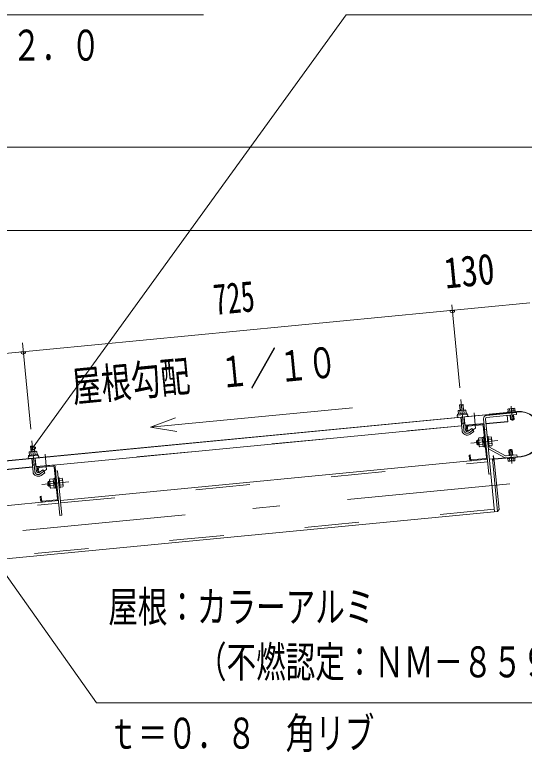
# Model space of a CAD drawing. Units: millimetres, scale not verified. Extents: x -31547 to 31550, y -14700 to 14700.
# Drawn here: x 25304 to 28304, y 7121 to 11466 of the extents above; entities that cross this region are included whole.
import ezdxf
from ezdxf.enums import TextEntityAlignment as Align

# ---------------------------------------------------------------- set-up
doc = ezdxf.new("R2010")
doc.units = ezdxf.units.MM
doc.header["$LTSCALE"] = 80
doc.linetypes.add('USER2', pattern=[10, 4, -6])
doc.linetypes.add('USER3', pattern=[24, 12, -5, 2, -5])
for name, color, linetype, lineweight in [('0-6_2-02BOLD', 7, 'Continuous', 18), ('0-7_2-12HIDDEN', 3, 'USER2', 18), ('0-8_2-22CENTER', 3, 'USER3', 18), ('0-9_2-42THIN', 4, 'Continuous', 18), ('0-A_2-52DIM', 3, 'Continuous', 18)]:
    doc.layers.add(name, color=color, linetype=linetype, lineweight=lineweight)
doc.styles.add('ＭＳ ゴシック', font='')
doc.styles.get('ＭＳ ゴシック').set_extended_font_data('MS Gothic')

msp = doc.modelspace()

# ---------------------------------------------------------------- linework, layer by layer
at = {"layer": '0-6_2-02BOLD'}
for p, q in [((27943.94, 9167.53), (27923.04, 9165.51)), ((22766.64, 8598.56), (28259.69, 9127.48)), ((27925.31, 9132.98), (27927.03, 9115.13)), ((27949.65, 9117.31), (27947.93, 9135.15)), ((28218.62, 9130.92), (28217.46, 9143.09)), ((28238.74, 9132.83), (28237.57, 9145.01)), ((28239.84, 9125.56), (28240.32, 9120.5)), ((28201.68, 9120.14), (22766.82, 8596.82)), ((27929.93, 9093.97), (27937.33, 9017.1)), ((27958.24, 9019.12), (27950.83, 9095.98)), ((28128.35, 8537.81), (28075.53, 9086.36)), ((28075.54, 9086.35), (28091.01, 8925.66)), ((28202, 9116.81), (28201.5, 9121.87)), ((28219.41, 9118.49), (28218.93, 9123.55)), ((28222.88, 9082.1), (28220.47, 9107.34)), ((25429.89, 8802.25), (27934.8, 9043.45)), ((27933.55, 9056.39), (27954.45, 9058.41)), ((27955.7, 9045.47), (28067.19, 9056.2)), ((27974.35, 9041.63), (28056.57, 9049.55)), ((28062.68, 9044.52), (28080.66, 8857.77)), ((27969.31, 9035.52), (27971.6, 9011.83)), ((28007.13, 9011.27), (27984.91, 8995.42)), ((28081.68, 9022.43), (28070.54, 9021.36)), ((28031.01, 8931.58), (28028.33, 8959.44)), ((28058.02, 8961.43), (28037.8, 8959.49)), ((28058.61, 8955.33), (28066.25, 8949.04)), ((28109.59, 8966.4), (28092.86, 8964.79)), ((28040.31, 8933.34), (28060.53, 8935.29)), ((28066.92, 8942.07), (28059.27, 8948.36)), ((28187.13, 8858.25), (28092.62, 8908.91)), ((28094.3, 8920.71), (28192.42, 8868.13)), ((28095.38, 8938.64), (28112.11, 8940.25)), ((25399.49, 8889.77), (25401.21, 8871.92)), ((25423.83, 8874.1), (25422.12, 8891.95)), ((28123.76, 8852.08), (28122.25, 8867.76)), ((28285.06, 8864.1), (28127.58, 8848.93)), ((25404.12, 8850.75), (25411.51, 8773.89)), ((25432.42, 8775.9), (25425.02, 8852.77)), ((28087.32, 8847.16), (25572.64, 8605.03)), ((28075.63, 8851.66), (27993.41, 8843.75)), ((28127.75, 8847.2), (28285.22, 8862.35)), ((28218.68, 8838.04), (28217.52, 8850.22)), ((28237.63, 8852.13), (28238.79, 8839.96)), ((22904.07, 8559.04), (25408.98, 8800.24)), ((25407.74, 8813.17), (25428.64, 8815.19)), ((25443.5, 8792.31), (25445.78, 8768.62)), ((25448.54, 8798.41), (25530.75, 8806.34)), ((25536.87, 8801.3), (25554.85, 8614.56)), ((25555.86, 8779.21), (25544.72, 8778.14)), ((25481.31, 8768.06), (25459.09, 8752.21)), ((25509.48, 8716.9), (25502.51, 8716.23)), ((25532.2, 8718.22), (25511.98, 8716.28)), ((25514.5, 8690.13), (25534.72, 8692.07)), ((25532.79, 8712.12), (25540.43, 8705.82)), ((25541.1, 8698.85), (25533.46, 8705.15)), ((25583.77, 8723.19), (25567.04, 8721.58)), ((25569.56, 8695.43), (25586.29, 8697.04)), ((25505.19, 8688.36), (25512.16, 8689.04)), ((25536.08, 8677.98), (25543.05, 8678.65)), ((25543.28, 8676.2), (25548.86, 8676.74)), ((25561.5, 8603.95), (23046.82, 8361.82)), ((25549.81, 8608.45), (25467.59, 8600.54))]:
    msp.add_line(p, q, dxfattribs=at)
for points in [[(27946.9, 9136.83), (27943.94, 9167.53), (27942.03, 9169.1), (27924.62, 9167.43), (27923.04, 9165.51), (27926, 9134.81)], [(27915.71, 9114.05), (27914, 9131.89), (27916.86, 9133.93), (27956.05, 9137.71), (27959.25, 9136.25), (27960.97, 9118.41)], [(28259.53, 9129.22), (28096.83, 9113.55), (28096.99, 9111.81)], [(28210.27, 9144.18), (28207.4, 9142.14), (28208.55, 9129.96)], [(28210.27, 9144.18), (28244.42, 9147.44), (28247.63, 9145.98), (28248.79, 9133.79)], [(28064.39, 9085.29), (28095.7, 8760.06), (28106.84, 8761.14)], [(28078.49, 9055.7), (28206.7, 9068.04), (28203.07, 9105.66)], [(28080.76, 9105.14), (28257.74, 9122.18), (28258.82, 9111.03), (28081.83, 9093.99)], [(28241.38, 9109.35), (28243.78, 9084.09), (28240.63, 9080.28), (28226.69, 9078.95), (28222.88, 9082.1), (28243.78, 9084.09)], [(27971.6, 9011.83), (27966.02, 9011.29), (27963.74, 9034.98)], [(27972.71, 9012.52), (27994.94, 9028.37), (28007.13, 9011.27)], [(28035.29, 8960.11), (28028.33, 8959.44), (28023.6, 8953.72), (28025.28, 8936.29), (28031.01, 8931.58), (28037.97, 8932.25)], [(28061.79, 8922.21), (28041.58, 8920.26), (28038.75, 8924.23), (28034.52, 8968.13), (28036.54, 8972.56), (28056.76, 8974.51)], [(28063.63, 8976.21), (28056.66, 8975.53), (28061.89, 8921.19), (28068.87, 8921.86)], [(28074.68, 8919.96), (28069.1, 8919.42), (28063.39, 8978.64), (28068.97, 8979.18)], [(28091.4, 8921.57), (28096.97, 8922.11), (28091.27, 8981.33), (28085.69, 8980.8)], [(28091.6, 8977.87), (28108.34, 8979.48), (28111.16, 8975.51), (28115.39, 8931.62), (28113.37, 8927.18), (28096.64, 8925.57)], [(25418.13, 8924.31), (25416.22, 8925.89), (25398.8, 8924.22), (25397.22, 8922.31)], [(25421.09, 8893.61), (25418.13, 8924.31), (25397.22, 8922.31), (25400.18, 8891.6)], [(25389.89, 8870.83), (25388.17, 8888.68), (25391.04, 8890.72), (25430.23, 8894.5), (25433.43, 8893.04), (25435.15, 8875.19)], [(27987.29, 8848.78), (27985.02, 8872.47), (27979.44, 8871.94), (27981.72, 8848.25)], [(28122.25, 8867.76), (28120.51, 8867.6), (28122.02, 8851.92)], [(28196.39, 8867.33), (28260.59, 8873.51), (28261.66, 8862.35), (28197.47, 8856.18)], [(28233.37, 8900.95), (28229.56, 8904.1), (28215.63, 8902.77), (28212.48, 8898.96)], [(28215.31, 8869.15), (28212.48, 8898.96), (28233.37, 8900.95), (28236.22, 8871.16)], [(22821.7, 8026.85), (28145.77, 8539.49), (28115.88, 8849.91), (28098.46, 8848.23)], [(28115.88, 8849.91), (28127.34, 8840.47), (28155.21, 8550.95), (28145.77, 8539.49)], [(28207.46, 8849.26), (28208.62, 8837.08), (28211.84, 8835.61), (28245.98, 8838.87), (28248.85, 8840.92), (28247.7, 8853.1)], [(25445.78, 8768.62), (25440.2, 8768.08), (25437.92, 8791.76)], [(25446.9, 8769.31), (25469.12, 8785.15), (25481.31, 8768.06)], [(25542.44, 8801.83), (25569.88, 8516.85), (25581.03, 8517.93), (25555.87, 8779.22)], [(25537.82, 8732.99), (25530.84, 8732.32), (25536.08, 8677.98)], [(25543.28, 8676.2), (25537.57, 8735.43), (25543.15, 8735.97)], [(25565.58, 8678.35), (25571.15, 8678.89), (25565.45, 8738.12), (25559.88, 8737.58)], [(25565.78, 8734.65), (25582.52, 8736.27), (25585.35, 8732.3), (25589.57, 8688.4), (25587.56, 8683.97), (25570.83, 8682.35)], [(25530.94, 8731.3), (25510.72, 8729.35), (25508.71, 8724.91)], [(25508.71, 8724.91), (25512.93, 8681.02), (25515.76, 8677.05), (25535.98, 8679)], [(25461.48, 8605.57), (25459.2, 8629.25), (25453.62, 8628.72), (25455.9, 8605.03)]]:
    msp.add_lwpolyline(points, dxfattribs=at)
for points in [[(28206.9, 9129.8), (28207.43, 9124.22), (28250.99, 9128.38), (28250.46, 9133.95)], [(27966.21, 9118.91), (27966.75, 9113.34), (27911, 9107.96), (27910.47, 9113.53)], [(25440.39, 8875.69), (25440.93, 8870.12), (25385.19, 8864.74), (25384.65, 8870.32)], [(28205.27, 8854.68), (28205.8, 8849.1), (28249.36, 8853.26), (28248.82, 8858.83)], [(25499.47, 8693.08), (25505.19, 8688.36), (25502.51, 8716.23), (25497.78, 8710.5)]]:
    msp.add_lwpolyline(points, close=True, dxfattribs=at)
for centre, radius, start, end in [((27920.44, 9124.17), 10.06, 61.11575, 121.11575), ((27940.06, 9098.38), 37.62, 77.91205, 113.08797), ((27954.39, 9127.44), 10.06, 69.88426, 129.88426), ((28213.04, 9136.3), 8.11, 56.9164, 95.44783), ((28230.17, 9116.16), 29.79, 75.61871, 115.27916), ((28243.2, 9139.18), 8.11, 95.44783, 133.99406), ((28272.37, 8995.78), 134.05, 275.50003, 95.50003), ((28272.37, 8995.78), 132.3, 275.50003, 95.50003), ((27915.16, 9101.33), 7, 95.49939, 275.49939), ((27963.93, 9106.03), 7, 275.5002, 95.5002), ((28082.5, 9087.02), 18.2, 95.50003, 185.50002), ((28082.5, 9087.02), 7, 95.50003, 185.50002), ((27974.89, 9036.05), 11.2, 95.49878, 185.49857), ((27974.89, 9036.05), 5.6, 95.49878, 185.4908), ((28057.11, 9043.98), 11.2, 5.5027, 95.5027), ((28057.11, 9043.98), 5.6, 5.5027, 95.5027), ((27967.38, 9019.99), 30.18, 185.5, 305.5), ((27967.38, 9019.99), 9.19, 185.5, 305.5), ((28044.76, 8966.76), 10.07, 185.50095, 226.22777), ((28073.07, 8949.69), 36.61, 164.47554, 206.52635), ((28101.37, 8972.21), 10.07, 324.77412, 5.50095), ((28076.84, 8950.06), 36.61, 344.47554, 26.52635), ((28048.54, 8927.53), 10.07, 144.77412, 185.50095), ((28097.28, 8926.27), 6.3, 226.24097, 241.79402), ((28105.15, 8932.98), 10.07, 5.50095, 46.22777), ((25389.34, 8858.12), 7, 95.49939, 275.49939), ((25394.63, 8880.96), 10.06, 61.11575, 121.11575), ((25414.24, 8855.17), 37.62, 77.91205, 113.08797), ((25428.57, 8884.22), 10.06, 69.88426, 129.88426), ((25438.11, 8862.82), 7, 275.5002, 95.5002), ((28195.72, 8874.3), 7, 241.81552, 275.50003), ((27992.87, 8849.32), 11.2, 185.49792, 275.50047), ((27992.87, 8849.32), 5.6, 185.4908, 275.50047), ((28075.09, 8857.23), 5.6, 275.51155, 5.5027), ((28075.09, 8857.23), 11.2, 275.51155, 5.5027), ((28127.24, 8852.42), 5.25, 185.50003, 275.50003), ((28127.24, 8852.42), 3.5, 185.50003, 275.50003), ((28195.72, 8874.3), 18.2, 241.8121, 275.50003), ((28213.05, 8843.87), 8.11, 275.44783, 313.99406), ((28226.08, 8866.89), 29.79, 255.61871, 295.27916), ((28243.21, 8846.75), 8.11, 236.9164, 275.44783), ((25449.07, 8792.84), 11.2, 95.49878, 185.49857), ((25449.07, 8792.84), 5.6, 95.49878, 185.4908), ((25531.29, 8800.76), 11.2, 5.5027, 95.5027), ((25531.29, 8800.76), 5.6, 5.5027, 95.5027), ((25441.57, 8776.78), 30.18, 185.5, 305.5), ((25441.57, 8776.78), 9.19, 185.5, 305.5), ((25518.95, 8723.55), 10.07, 185.50095, 226.22777), ((25547.26, 8706.48), 36.61, 164.47554, 206.52635), ((25522.72, 8684.32), 10.07, 144.77412, 185.50095), ((25575.55, 8728.99), 10.07, 324.77412, 5.50095), ((25551.03, 8706.84), 36.61, 344.47554, 26.52635), ((25579.34, 8689.77), 10.07, 5.50095, 46.22777), ((25467.05, 8606.11), 11.2, 185.49792, 275.50047), ((25467.05, 8606.11), 5.6, 185.4908, 275.50047), ((25549.28, 8614.02), 5.6, 275.51155, 5.5027), ((25549.28, 8614.02), 11.2, 275.51155, 5.5027)]:
    msp.add_arc(centre, radius, start, end, dxfattribs=at)
at = {"layer": '0-7_2-12HIDDEN'}
for p, q in [((27934.63, 9045.19), (25429.72, 8803.99)), ((27955.53, 9047.2), (28067.02, 9057.93)), ((28078.33, 9057.44), (28206.53, 9069.78)), ((25574.05, 8590.39), (28088.73, 8832.53)), ((25408.81, 8801.98), (22903.9, 8560.79)), ((23048.24, 8347.18), (25562.9, 8589.32)), ((28126.94, 8552.44), (22820.29, 8041.48))]:
    msp.add_line(p, q, dxfattribs=at)
at = {"layer": '0-8_2-22CENTER'}
for p, q in [((27930.42, 9198.43), (27947.79, 9018.11)), ((28234.07, 9075.79), (28225.92, 9160.43)), ((28017.14, 9028.17), (28008.22, 9120.84)), ((27978.81, 9003.97), (28012.29, 9027.84)), ((25404.61, 8955.22), (25421.97, 8774.89)), ((28148.12, 8956.92), (27989.61, 8941.64)), ((28222.18, 8907.27), (28230.33, 8822.63)), ((25491.32, 8784.95), (25482.41, 8877.63)), ((25453, 8760.76), (25486.47, 8784.63)), ((28217.93, 8703.08), (22806.75, 8182.06)), ((25463.78, 8698.43), (25622.3, 8713.71))]:
    msp.add_line(p, q, dxfattribs=at)
for centre in [(27967.38, 9019.99), (25441.57, 8776.78)]:
    msp.add_arc(centre, 19.69, 185.5, 305.5, dxfattribs=at)
at = {"layer": '0-9_2-42THIN'}
for p, q in [((27927.74, 9134.98), (27924.62, 9167.43)), ((27942.03, 9169.1), (27945.16, 9136.66)), ((28221.71, 9123.82), (28222.19, 9118.76)), ((28237.52, 9120.23), (28237.04, 9125.3)), ((27952.71, 9058.23), (27949.09, 9095.81)), ((28223.26, 9107.61), (28225.94, 9079.58)), ((28241.26, 9081.04), (28238.59, 9109.08)), ((27955.08, 9051.9), (27952.71, 9058.23)), ((28035.63, 8956.64), (28025.18, 8955.63)), ((25401.92, 8891.76), (25398.8, 8924.21)), ((25416.22, 8925.89), (25419.34, 8893.45)), ((28027.18, 8934.73), (28037.64, 8935.74)), ((28218.1, 8869.42), (28214.99, 8902.01)), ((28230.33, 8903.48), (28233.43, 8870.9)), ((25509.81, 8713.42), (25499.36, 8712.41)), ((25501.37, 8691.51), (25511.82, 8692.52))]:
    msp.add_line(p, q, dxfattribs=at)
for points in [[(27931.68, 9094.14), (27935.29, 9056.56), (27934.18, 9049.88)], [(25405.86, 8850.92), (25409.48, 8813.35), (25408.36, 8806.68)], [(25429.26, 8808.69), (25426.89, 8815.02), (25423.28, 8852.59)]]:
    msp.add_lwpolyline(points, dxfattribs=at)
at = {"layer": '0-A_2-52DIM'}
for p, q in [((27254.83, 11465.9), (25412.83, 8917.86)), ((27254.83, 11465.9), (30054.83, 11465.9)), ((28406.32, 10685.45), (14343.34, 10685.45)), ((14343.34, 10195.45), (28406.32, 10195.45)), ((22828.19, 9237.56), (28336.22, 9767.92)), ((27876.62, 9757.32), (27923.71, 9268.11)), ((27893.82, 9723.97), (27865.82, 9723.97)), ((25397.9, 9024.9), (25348.97, 9533.02)), ((25368, 9480.76), (25340, 9480.76)), ((26102.28, 9035.89), (26249.81, 9091.05)), ((25426.83, 8917.86), (25398.83, 8917.86))]:
    msp.add_line(p, q, dxfattribs=at)
for points in [[(23289.25, 8486.06), (23824.84, 11465.9), (26414.84, 11465.9)], [(26257.62, 9009.89), (26102.28, 9035.89), (27291.69, 9150.42)], [(24822.44, 8772.44), (25784.83, 7412.9), (29424.83, 7412.9)]]:
    msp.add_lwpolyline(points, dxfattribs=at)
for centre in [(27879.82, 9723.97), (25354, 9480.76), (25412.83, 8917.86)]:
    msp.add_arc(centre, 14, 180, 0, dxfattribs=at)

# ---------------------------------------------------------------- texts
at = {"layer": '0-A_2-52DIM', "color": 7, "style": 'ＭＳ ゴシック', "width": 0.7}
for s, p in [('\u3000－７７×４０×２．０', (23894.84, 11140.77)), ('屋根：カラーアルミ', (25854.83, 7832.46)), ('\u3000\u3000\u3000（不燃認定：ＮＭ－８５９７）', (25854.83, 7507.78)), ('ｔ＝０．８\u3000角リブ', (25854.83, 7087.77))]:
    msp.add_text(s, height=182.3, dxfattribs=at).set_placement(p, align=Align.BOTTOM_LEFT)
at = {"layer": '0-A_2-52DIM', "color": 7, "style": 'ＭＳ ゴシック'}
for s, width, p in [('130', 0.8, (27845.41, 9798.39)), ('725', 0.65, (26487.69, 9642.66)), ('屋根勾配\u3000１／１０', 0.7, (25654.74, 9128.72))]:
    msp.add_text(s, height=182.3, rotation=5.5, dxfattribs=dict(at, width=width)).set_placement(p, align=Align.BOTTOM_LEFT)

doc.saveas('drawing.dxf')
